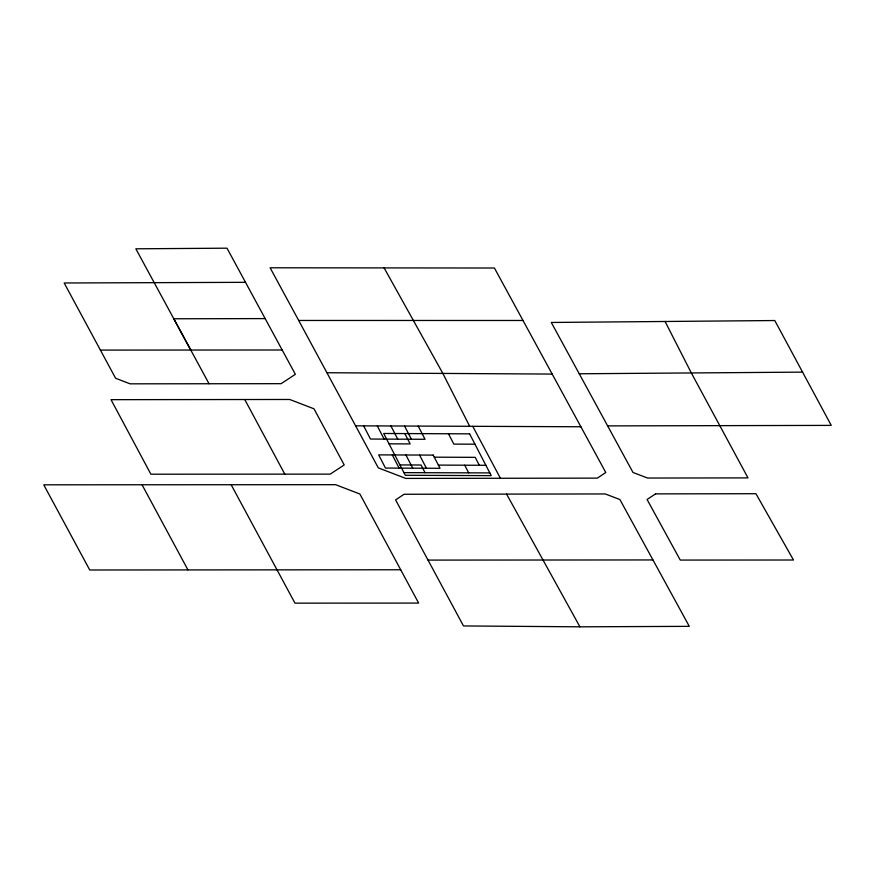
<?xml version="1.0" encoding="UTF-8"?>
<svg xmlns="http://www.w3.org/2000/svg" width="875" height="875" viewBox="0 0 875 875"><rect width="100%" height="100%" fill="white"/><g stroke="black" fill="none" stroke-linecap="round" stroke-linejoin="round"><path stroke-width="1.31" d="M665.077 321.486L551.294 322.459L633.019 472.489L647.588 478.045L747.994 477.892L691.327 372.947L665.077 321.486L774.791 320.534L831.25 425.392L607.677 425.895M579.261 373.778L802.583 372.127M245.481 282.33L64.17 282.986L115.598 378.241L130.091 383.83L281.159 383.677L295.356 374.303L226.997 248.183L135.844 248.806L209.048 383.753M579.928 626.817L689.292 626.347L619.883 499.516L605.259 493.948L404.097 494.266L395.588 499.898L463.488 625.942L579.928 626.817L506.592 494.102M265.158 318.598L173.808 318.773L190.761 350.044M244.759 399.525L289.734 399.481L313.994 408.811L344.203 464.931L330.214 474.13L150.894 474.206L111.016 399.667L244.759 399.525L284.791 474.13M489.825 472.905L403.933 472.642M427.984 560.098L652.925 559.945M298.681 320.458L378.328 467.895L405.781 478.417L597.33 478.122L605.784 472.5L494.43 268.023L270.102 267.783L298.681 320.458L523.009 320.48M100.363 350.098L282.198 349.989M231.153 484.728L294.973 603.148L418.655 603.083L359.866 493.992L335.606 484.684L43.75 484.816L89.742 569.997L400.728 569.767M355.655 425.83L580.88 426.759M389.025 443.833L410.167 443.92L404.819 433.573M474.972 444.194L453.819 444.106L448.47 433.759M434.295 457.177L475.213 457.352L479.303 465.27M399.941 464.931L421.094 465.019L425.075 472.73M438.386 465.095L485.887 465.292M326.998 372.739L552.18 374.073M384.103 267.892L442.848 373.417L469.689 426.311M142.045 484.761L187.895 569.811M472.762 426.322L500.402 478.275M464.734 465.205L468.727 472.916M418.206 426.092L425.031 439.283L370.475 439.053L363.65 425.863M404.567 426.037L411.392 439.228M419.573 455.055L426.398 468.234M390.928 425.983L397.753 439.173M405.934 454.989L412.759 468.18M377.289 425.928L384.114 439.108M392.295 454.934L399.12 468.125M655.583 493.883L647.073 499.494L680.258 560.077L793.483 560.011L755.934 493.708L655.583 493.883M469.613 433.847L383.677 433.486L405.3 475.278L491.236 475.639L469.613 433.847M433.223 455.109L378.656 454.88L385.481 468.07L440.037 468.3L433.223 455.109"/></g></svg>
